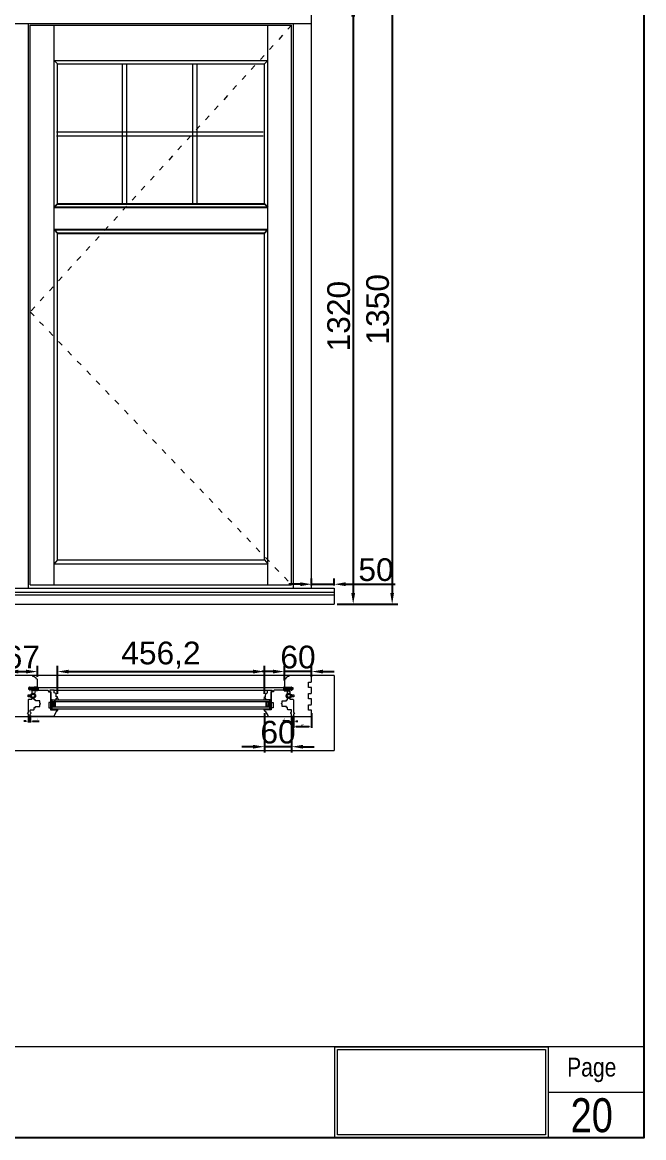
# Model space of a CAD drawing. Header units: millimetres. Extents: x 0 to 182016, y 11 to 3710.
# Drawn here: x 120552 to 121922, y 11 to 2469 of the extents above; entities that cross this region are included whole.
import ezdxf

# ---------------------------------------------------------------- set-up
doc = ezdxf.new("R2010")
doc.units = ezdxf.units.MM
doc.linetypes.add('ACAD_ISO03W100', pattern=[30, 12, -18])
for name, color, linetype, lineweight in [('Matmenys', 10, 'Continuous', 20), ('OTHER', 251, 'Continuous', 13), ('Stakta', 7, 'Continuous', 25), ('Testinės profilio linijos', 7, 'Continuous', 5)]:
    doc.layers.add(name, color=color, linetype=linetype, lineweight=lineweight)
doc.styles.get("Standard").update_dxf_attribs({"font": 'arial.ttf'})
doc.dimstyles.new('2', dxfattribs={"dimscale": 2, "dimtxt": 2.5, "dimasz": 2.5, "dimexe": 1.25, "dimexo": 0.625, "dimtad": 1, "dimtxsty": 'Standard', "dimcen": 2.5, "dimadec": 0, "dimazin": 0, "dimtfac": 1, "dimtmove": 0, "dimatfit": 3, "dimfxl": 1, "dimarcsym": 0})
doc.dimstyles.new('Padidinti matmenys', dxfattribs={"dimscale": 10, "dimtxt": 5, "dimasz": 2.5, "dimexe": 1.25, "dimexo": 0.625, "dimtad": 1, "dimdec": 1, "dimtxsty": 'Standard', "dimcen": 2.5, "dimadec": 0, "dimazin": 0, "dimtfac": 1, "dimtdec": 1, "dimtmove": 0, "dimatfit": 3, "dimfxl": 1, "dimarcsym": 0})
picture_1 = doc.add_image_def('image1.jpeg', size_in_pixel=(1233, 506))

# ---------------------------------------------------------------- blocks, each defined once
blk = doc.blocks.new('*D1598')
at = {"layer": 'Defpoints', "color": 0, "transparency": 16777216}
for p in [(121149.6, 942.2), (121189.6, 947.7), (121149.6, 916.5)]:
    blk.add_point(p, dxfattribs=at)
at = {"layer": 'Matmenys', "color": 0, "lineweight": -2, "transparency": 16777216}
for p, q in [((121149.6, 940.9), (121149.6, 914)), ((121189.6, 946.4), (121189.6, 914)), ((121184.6, 916.5), (121154.6, 916.5))]:
    blk.add_line(p, q, dxfattribs=at)
at = {"layer": 'Matmenys', "color": 0, "transparency": 16777216}
for points in [[(121154.6, 917.3), (121154.6, 915.7), (121149.6, 916.5)], [(121184.6, 917.3), (121184.6, 915.7), (121189.6, 916.5)]]:
    blk.add_solid(points, dxfattribs=at)
at = {"layer": 'Matmenys', "color": 0, "lineweight": 5, "transparency": 16777216, "insert": (121169.6, 920.3), "char_height": 5, "attachment_point": 5}
blk.add_mtext('40', dxfattribs=at)
blk = doc.blocks.new('*D1599')
at = {"color": 0, "lineweight": -2, "transparency": 16777216}
for p, q in [((121104.6, 1038.2), (121079.6, 1038.2)), ((121129.6, 1018.4), (121129.6, 1050.7)), ((121189.6, 1038.2), (121129.6, 1038.2)), ((121189.6, 1026.9), (121189.6, 1050.7)), ((121214.6, 1038.2), (121239.6, 1038.2))]:
    blk.add_line(p, q, dxfattribs=at)
at = {"color": 0, "transparency": 16777216}
for points in [[(121104.6, 1042.3), (121104.6, 1034), (121129.6, 1038.2)], [(121214.6, 1042.3), (121214.6, 1034), (121189.6, 1038.2)]]:
    blk.add_solid(points, dxfattribs=at)
at = {"layer": 'Defpoints', "color": 0, "transparency": 16777216}
for p in [(121129.6, 1038.2), (121129.6, 1012.2), (121189.6, 1020.7)]:
    blk.add_point(p, dxfattribs=at)
at = {"color": 0, "lineweight": 5, "transparency": 16777216, "insert": (121159.6, 1069.9), "char_height": 50, "attachment_point": 5}
blk.add_mtext('60', dxfattribs=at)
blk = doc.blocks.new('*D1600')
at = {"color": 0, "lineweight": -2, "transparency": 16777216}
for p, q in [((121085.6, 946.4), (121085.6, 860.1)), ((121145.6, 936.2), (121145.6, 860.1)), ((121060.6, 872.6), (121035.6, 872.6)), ((121145.6, 872.6), (121085.6, 872.6)), ((121170.6, 872.6), (121195.6, 872.6))]:
    blk.add_line(p, q, dxfattribs=at)
at = {"color": 0, "transparency": 16777216}
for points in [[(121060.6, 876.7), (121060.6, 868.4), (121085.6, 872.6)], [(121170.6, 876.7), (121170.6, 868.4), (121145.6, 872.6)]]:
    blk.add_solid(points, dxfattribs=at)
at = {"layer": 'Defpoints', "color": 0, "transparency": 16777216}
for p in [(121085.6, 952.7), (121145.6, 942.4), (121085.6, 872.6)]:
    blk.add_point(p, dxfattribs=at)
at = {"color": 0, "lineweight": 5, "transparency": 16777216, "insert": (121115.6, 904.3), "char_height": 50, "attachment_point": 5}
blk.add_mtext('60', dxfattribs=at)
blk = doc.blocks.new('*D1601')
at = {"layer": 'Defpoints', "color": 0, "transparency": 16777216}
for p in [(121145.6, 942.2), (121149.6, 942.2), (121145.6, 928.8)]:
    blk.add_point(p, dxfattribs=at)
at = {"layer": 'Matmenys', "color": 0, "lineweight": -2, "transparency": 16777216}
for p, q in [((121145.6, 940.9), (121145.6, 926.3)), ((121149.6, 940.9), (121149.6, 926.3)), ((121140.6, 928.8), (121126.2, 928.8)), ((121149.6, 928.8), (121145.6, 928.8)), ((121154.6, 928.8), (121159.6, 928.8))]:
    blk.add_line(p, q, dxfattribs=at)
at = {"layer": 'Matmenys', "color": 0, "transparency": 16777216}
for points in [[(121140.6, 929.6), (121140.6, 928), (121145.6, 928.8)], [(121154.6, 929.6), (121154.6, 928), (121149.6, 928.8)]]:
    blk.add_solid(points, dxfattribs=at)
at = {"layer": 'Matmenys', "color": 0, "lineweight": 5, "transparency": 16777216, "insert": (121129.2, 932.5), "char_height": 5, "attachment_point": 5}
blk.add_mtext('4', dxfattribs=at)
blk = doc.blocks.new('*D1602')
at = {"color": 0, "lineweight": -2, "transparency": 16777216}
for p, q in [((121195.8, 2506.6), (121293.8, 2506.6)), ((121281.3, 2481.6), (121281.3, 1211.5)), ((121245.8, 1186.5), (121293.8, 1186.5))]:
    blk.add_line(p, q, dxfattribs=at)
at = {"color": 0, "transparency": 16777216}
for points in [[(121277.1, 2481.6), (121285.5, 2481.6), (121281.3, 2506.6)], [(121277.1, 1211.5), (121285.5, 1211.5), (121281.3, 1186.5)]]:
    blk.add_solid(points, dxfattribs=at)
at = {"layer": 'Defpoints', "color": 0, "transparency": 16777216}
for p in [(121189.6, 2506.6), (121239.6, 1186.5), (121281.3, 1186.5)]:
    blk.add_point(p, dxfattribs=at)
at = {"color": 0, "lineweight": 5, "transparency": 16777216, "insert": (121249.5, 1821.5), "char_height": 50, "attachment_point": 5, "rotation": 90}
blk.add_mtext('1320', dxfattribs=at)
blk = doc.blocks.new('*D1603')
at = {"layer": 'Defpoints', "color": 0, "transparency": 16777216}
for p in [(120565.4, 942.2), (120569.4, 942.2), (120565.4, 928.8)]:
    blk.add_point(p, dxfattribs=at)
at = {"layer": 'Matmenys', "color": 0, "lineweight": -2, "transparency": 16777216}
for p, q in [((120565.4, 941), (120565.4, 926.3)), ((120569.4, 941), (120569.4, 926.3)), ((120560.4, 928.8), (120555.4, 928.8)), ((120565.4, 928.8), (120569.4, 928.8)), ((120574.4, 928.8), (120588.8, 928.8))]:
    blk.add_line(p, q, dxfattribs=at)
at = {"layer": 'Matmenys', "color": 0, "transparency": 16777216}
for points in [[(120560.4, 929.7), (120560.4, 928), (120565.4, 928.8)], [(120574.4, 929.7), (120574.4, 928), (120569.4, 928.8)]]:
    blk.add_solid(points, dxfattribs=at)
at = {"layer": 'Matmenys', "color": 0, "transparency": 16777216, "insert": (120585.8, 932.6), "char_height": 5, "attachment_point": 5}
blk.add_mtext('4', dxfattribs=at)
blk = doc.blocks.new('*D1605')
at = {"color": 0, "lineweight": -2, "transparency": 16777216}
for p, q in [((120629.4, 988.9), (120629.4, 1050.7)), ((120654.4, 1038.2), (121060.6, 1038.2)), ((121085.6, 988.9), (121085.6, 1050.7))]:
    blk.add_line(p, q, dxfattribs=at)
at = {"color": 0, "transparency": 16777216}
for points in [[(120654.4, 1042.3), (120654.4, 1034), (120629.4, 1038.2)], [(121060.6, 1042.3), (121060.6, 1034), (121085.6, 1038.2)]]:
    blk.add_solid(points, dxfattribs=at)
at = {"layer": 'Defpoints', "color": 0, "transparency": 16777216}
for p in [(121085.6, 1038.2), (120629.4, 982.7), (121085.6, 982.7)]:
    blk.add_point(p, dxfattribs=at)
at = {"color": 0, "lineweight": 5, "transparency": 16777216, "insert": (120857.5, 1074.5), "char_height": 50, "attachment_point": 5}
blk.add_mtext('456,2', dxfattribs=at)
blk = doc.blocks.new('*D2050')
at = {"color": 0, "lineweight": -2, "transparency": 16777216}
for p, q in [((120518.4, 1026.4), (120518.4, 1050.7)), ((120543.4, 1038.2), (120560.4, 1038.2)), ((120585.4, 1026.4), (120585.4, 1050.7))]:
    blk.add_line(p, q, dxfattribs=at)
at = {"color": 0, "transparency": 16777216}
for points in [[(120543.4, 1042.3), (120543.4, 1034), (120518.4, 1038.2)], [(120560.4, 1042.3), (120560.4, 1034), (120585.4, 1038.2)]]:
    blk.add_solid(points, dxfattribs=at)
at = {"layer": 'Defpoints', "color": 0, "transparency": 16777216}
for p in [(120585.4, 1038.2), (120518.4, 1020.2), (120585.4, 1020.2)]:
    blk.add_point(p, dxfattribs=at)
at = {"color": 0, "lineweight": 5, "transparency": 16777216, "insert": (120551.9, 1069.9), "char_height": 50, "attachment_point": 5}
blk.add_mtext('67', dxfattribs=at)
blk = doc.blocks.new('*D2051')
at = {"color": 0, "lineweight": -2, "ltscale": 0.1, "transparency": 16777216}
for p, q in [((121164.6, 1230.7), (121139.6, 1230.7)), ((121189.6, 1228.1), (121189.6, 1243.2)), ((121189.6, 1230.7), (121239.6, 1230.7)), ((121239.6, 1228.1), (121239.6, 1243.2)), ((121264.6, 1230.7), (121373.5, 1230.7))]:
    blk.add_line(p, q, dxfattribs=at)
at = {"color": 0, "ltscale": 0.1, "transparency": 16777216}
for points in [[(121164.6, 1234.9), (121164.6, 1226.5), (121189.6, 1230.7)], [(121264.6, 1234.9), (121264.6, 1226.5), (121239.6, 1230.7)]]:
    blk.add_solid(points, dxfattribs=at)
at = {"layer": 'Defpoints', "color": 0, "ltscale": 0.1, "transparency": 16777216}
for p in [(121239.6, 1230.7), (121189.6, 1221.9), (121239.6, 1221.9)]:
    blk.add_point(p, dxfattribs=at)
at = {"color": 0, "ltscale": 0.1, "transparency": 16777216, "insert": (121331.6, 1262.5), "char_height": 50, "attachment_point": 5}
blk.add_mtext('50', dxfattribs=at)
blk = doc.blocks.new('*D2052')
at = {"color": 0, "lineweight": -2, "ltscale": 0.1, "transparency": 16777216}
for p, q in [((121195.8, 2536.6), (121379.7, 2536.6)), ((121367.2, 2511.6), (121367.2, 1211.5)), ((121245.8, 1186.5), (121379.7, 1186.5))]:
    blk.add_line(p, q, dxfattribs=at)
at = {"color": 0, "ltscale": 0.1, "transparency": 16777216}
for points in [[(121363, 2511.6), (121371.3, 2511.6), (121367.2, 2536.6)], [(121363, 1211.5), (121371.3, 1211.5), (121367.2, 1186.5)]]:
    blk.add_solid(points, dxfattribs=at)
at = {"layer": 'Defpoints', "color": 0, "ltscale": 0.1, "transparency": 16777216}
for p in [(121189.6, 2536.6), (121239.6, 1186.5), (121367.2, 1186.5)]:
    blk.add_point(p, dxfattribs=at)
at = {"color": 0, "ltscale": 0.1, "transparency": 16777216, "insert": (121335.4, 1836.5), "char_height": 50, "attachment_point": 5, "rotation": 90}
blk.add_mtext('1350', dxfattribs=at)

msp = doc.modelspace()

# ---------------------------------------------------------------- hatches: boundary and pattern name
at = {"lineweight": 0}
h = msp.add_hatch(dxfattribs=at)
h.set_pattern_fill('HEX', color=256, scale=0.25, angle=90, style=0)
h.set_pattern_definition([(90, (102270.1405, -11947.2305), (1.374815, -4e-16), [0.79375, -1.5875]), (330, (102270.1405, -11947.2305), (-0.6874075, -1.190624716), [0.79375, -1.5875]), (30, (102270.1405, -11946.4367), (0.6874075, -1.190624716), [0.79375, -1.5875])])
h.paths.add_polyline_path([(120617.4115439, 960.1778188), (120622.4115439, 960.1778188), (120620.4115439, 962.1778188), (120620.4115439, 970.1778188), (120622.4115439, 972.1778188), (120617.4115439, 972.1785279)])
h = msp.add_hatch(dxfattribs=at)
h.set_pattern_fill('JIS_WOOD', color=256, angle=90, style=0)
h.set_pattern_definition([(45, (102270.1405, -11947.2305), (0.5, -0.5), [])])
h.paths.add_polyline_path([(120620.4115439, 970.1778188), (120620.4115439, 962.1778188), (120622.4115439, 960.1778188), (120625.4115439, 960.1778188), (120625.4292773, 972.2144014), (120622.4115439, 972.1778188)])
h.paths.add_polyline_path([(120621.4115439, 962.5920324), (120621.4115439, 969.7636052), (120622.8257575, 971.1778188), (120624.4115439, 971.1778188), (120624.4115439, 961.1778188), (120622.8257575, 961.1778188)], flags=16)
h = msp.add_hatch(dxfattribs=at)
h.set_pattern_fill('JIS_WOOD', color=256, angle=90, style=0)
h.set_pattern_definition([(45, (102346.8127, -11947.2305), (0.5, -0.5), [])])
h.paths.add_polyline_path([(121094.583774, 970.1778188), (121094.583774, 962.1778188), (121092.583774, 960.1778188), (121089.583774, 960.1778188), (121089.5660406, 972.2144014), (121092.583774, 972.1778188)])
h.paths.add_polyline_path([(121093.583774, 962.5920324), (121093.583774, 969.7636052), (121092.1695604, 971.1778188), (121090.583774, 971.1778188), (121090.583774, 961.1778188), (121092.1695604, 961.1778188)], flags=16)
h = msp.add_hatch(dxfattribs=at)
h.set_pattern_fill('HEX', color=256, scale=0.25, angle=90, style=0)
h.set_pattern_definition([(90, (102346.8127, -11947.2305), (1.374815, -4e-16), [0.79375, -1.5875]), (330, (102346.8127, -11947.2305), (-0.6874075, -1.190624716), [0.79375, -1.5875]), (30, (102346.8127, -11946.4367), (0.6874075, -1.190624716), [0.79375, -1.5875])])
h.paths.add_polyline_path([(121097.583774, 960.1778188), (121092.583774, 960.1778188), (121094.583774, 962.1778188), (121094.583774, 970.1778188), (121092.583774, 972.1778188), (121097.583774, 972.1785279)])
at = {"lineweight": 0, "ltscale": 0.5}
h = msp.add_hatch(dxfattribs=at)
h.set_pattern_fill('ANSI37', color=256, scale=0.5, angle=90, style=0)
h.set_pattern_definition([(135, (120613.9115, 954.1785), (-1.12253, -1.12253), []), (225, (120613.9115, 954.1785), (1.12253, -1.12253), [])])
h.paths.add_polyline_path([(120626.4115439, 956.1785279), (120617.4115439, 956.1785279), (120617.4115439, 954.1785279), (120626.4115439, 954.1785279)])
h = msp.add_hatch(dxfattribs=at)
h.set_pattern_fill('ANSI37', color=256, scale=0.5, angle=90, style=0)
h.set_pattern_definition([(135, (120690.5837, 954.1785), (-1.122532, -1.122532), []), (225, (120690.5837, 954.1785), (1.122532, -1.122532), [])])
h.paths.add_polyline_path([(121088.583774, 956.1785279), (121097.583774, 956.1785279), (121097.583774, 954.1785279), (121088.583774, 954.1785279)])
at = {"layer": 'Matmenys'}
h = msp.add_hatch(dxfattribs=at)
h.set_pattern_fill('ANSI37', color=252, scale=0.5, angle=-180, style=0)
h.set_pattern_definition([(225, (-39061.4735, -1098479.5134), (1.1225320151, -1.1225320151), []), (315, (-39061.4735, -1098479.5134), (1.1225320151, 1.1225320151), [])])
edge = h.paths.add_edge_path()
edge.add_arc((120582.8230969, 1002.4841042), 0.1, 363.5893456117, 453.5893456117, ccw=False)
edge.add_line((120582.9229007, 1002.4903646), (120583.0199839, 1000.9426789))
edge.add_arc((120583.2694935, 1000.9583301), 0.25, 183.5893456117, 363.5893456117)
edge.add_line((120583.5190031, 1000.9739814), (120583.3906174, 1003.0206863))
edge.add_arc((120583.2908136, 1003.0144258), 0.1, 363.5893456117, 453.589345619)
edge.add_line((120583.2845531, 1003.1142296), (120583.2798082, 1003.1898727))
edge.add_line((120583.2798082, 1003.1898727), (120585.261609, 1003.314187))
edge.add_spline(control_points=[(120585.261609, 1003.314187), (120585.3407675, 1003.3023847), (120585.4107592, 1003.2912091), (120585.49451, 1003.2694152), (120585.5180743, 1003.2600294), (120585.5419573, 1003.2473345), (120585.550017, 1003.2410853), (120585.5745048, 1003.2154965), (120585.5933977, 1003.1862594), (120585.627101, 1003.0819397), (120585.6402229, 1003.0090074), (120585.6599251, 1002.7560244), (120585.6494268, 1002.5421903), (120585.6300986, 1002.0997118), (120585.6256233, 1001.880383), (120585.6245471, 1001.4604921), (120585.6275791, 1001.2574059), (120585.6402895, 1000.6671986), (120585.6534659, 1000.2991485), (120585.6532042, 999.5459671), (120585.6347079, 999.1692172), (120585.5315215, 998.5761128), (120585.4716275, 998.3485418), (120585.3185919, 997.9514406), (120585.2358425, 997.7796529), (120585.0318423, 997.4384852), (120584.9117275, 997.2722825), (120584.6442824, 996.9811228), (120584.4966087, 996.8575428), (120584.2154242, 996.6978241), (120584.080128, 996.6502701), (120583.7788291, 996.5906651), (120583.6152291, 996.5799618), (120583.0306323, 996.5937057), (120582.5667167, 996.6884599), (120581.6742206, 996.8602022), (120581.2471404, 996.9438968), (120580.1687918, 997.1550831), (120579.5107412, 997.2888172), (120578.5176393, 997.4137432), (120578.2140381, 997.4442371), (120577.5919945, 997.4685725), (120577.2760905, 997.4610317), (120576.7268822, 997.3761474), (120576.4907988, 997.3148087), (120576.0901474, 997.1423484), (120575.9315149, 997.0474999), (120575.6328561, 996.8632316), (120575.4913989, 996.7733741), (120575.189616, 996.617291), (120575.0245632, 996.5473208), (120574.6594415, 996.4275896), (120574.4584914, 996.3845871), (120574.1190748, 996.3606884), (120573.9770893, 996.3738942), (120573.7818687, 996.4339335), (120573.7165408, 996.4706736), (120573.5898175, 996.5792227), (120573.5306397, 996.6512889), (120573.3735621, 996.9153765), (120573.2920624, 997.1564848), (120573.1754451, 997.7068958), (120573.1389136, 998.0150909), (120573.0856421, 998.6113087), (120573.0664197, 998.8988596), (120573.0230602, 999.4293495), (120573.000924, 999.677608), (120572.9647097, 1000.0824103), (120572.9506233, 1000.2398136), (120572.9225012, 1000.563746), (120572.9074651, 1000.7420632), (120572.8391801, 1001.0449303), (120572.8035451, 1001.1627523), (120572.7079483, 1001.3752311), (120572.6548014, 1001.4691459), (120572.5361607, 1001.6143396), (120572.4805385, 1001.6693577), (120572.3567712, 1001.7584497), (120572.2931442, 1001.7913291), (120572.1742801, 1001.8394973), (120572.1172031, 1001.8563785), (120572.0166227, 1001.8823224), (120571.9722271, 1001.89204), (120571.9312308, 1001.901076)], knot_values=[0, 0, 0, 0, 0.2245066002, 0.2245066002, 0.377043448, 0.377043448, 0.5295802957, 0.5295802957, 0.8082977366, 0.8082977366, 1.0870151774, 1.0870151774, 1.6244414062, 1.6244414062, 2.161867635, 2.161867635, 2.6992938638, 2.6992938638, 3.7741463214, 3.7741463214, 5.0334406395, 5.0334406395, 5.8656302806, 5.8656302806, 6.5060139406, 6.5060139406, 7.1463976006, 7.1463976006, 7.7996240151, 7.7996240151, 8.3563201169, 8.3563201169, 8.9130162187, 8.9130162187, 10.239934143, 10.239934143, 11.5668520673, 11.5668520673, 13.5970761059, 13.5970761059, 14.4582175179, 14.4582175179, 15.3193589298, 15.3193589298, 15.9856015553, 15.9856015553, 16.5061017172, 16.5061017172, 17.0266018791, 17.0266018791, 17.547102041, 17.547102041, 18.1672448488, 18.1672448488, 18.7176261004, 18.7176261004, 19.1465766047, 19.1465766047, 19.5755271091, 19.5755271091, 20.3898249977, 20.3898249977, 21.2041228863, 21.2041228863, 21.9655448497, 21.9655448497, 22.7269668131, 22.7269668131, 23.2229068178, 23.2229068178, 23.7188468224, 23.7188468224, 24.0184411081, 24.0184411081, 24.2549295987, 24.2549295987, 24.4119994701, 24.4119994701, 24.5501072405, 24.5501072405, 24.6882150108, 24.6882150108, 24.8099116426, 24.8099116426, 24.8099116426, 24.8099116426], degree=3, periodic=0)
edge.add_line((120571.9312308, 1001.901076), (120582.8168364, 1002.583908))
h = msp.add_hatch(dxfattribs=at)
h.set_pattern_fill('ANSI37', color=252, scale=0.5, angle=-93.5893456117, style=0)
h.set_pattern_definition([(311.4106544, (117564.5466, -271191.008), (1.190606082, 1.0500540025), []), (41.4106544, (117564.5466, -271191.008), (-1.0500540025, 1.190606082), [])])
edge = h.paths.add_edge_path()
edge.add_arc((121131.4979258, 1002.2982577), 0.1, 86.4106543883, 176.4106543883)
edge.add_line((121131.398122, 1002.3045182), (121131.3010388, 1000.7568324))
edge.add_arc((121131.0515292, 1000.7724837), 0.25, 176.4106543883, 356.4106543883, ccw=False)
edge.add_line((121130.8020196, 1000.7881349), (121130.9304053, 1002.8348398))
edge.add_arc((121131.0302091, 1002.8285793), 0.1, 86.410654381, 176.4106543883, ccw=False)
edge.add_line((121131.0364696, 1002.9283832), (121131.0412145, 1003.0040262))
edge.add_line((121131.0412145, 1003.0040262), (121129.0594136, 1003.1283406))
edge.add_spline(control_points=[(121129.0594136, 1003.1283406), (121128.9802551, 1003.1165382), (121128.9102635, 1003.1053627), (121128.8265127, 1003.0835688), (121128.8029484, 1003.0741829), (121128.7790653, 1003.0614881), (121128.7710057, 1003.0552388), (121128.7465179, 1003.02965), (121128.727625, 1003.000413), (121128.6939217, 1002.8960932), (121128.6807998, 1002.823161), (121128.6610976, 1002.570178), (121128.6715959, 1002.3563438), (121128.6909241, 1001.9138654), (121128.6953994, 1001.6945365), (121128.6964756, 1001.2746456), (121128.6934436, 1001.0715595), (121128.6807332, 1000.4813521), (121128.6675568, 1000.113302), (121128.6678185, 999.3601206), (121128.6863148, 998.9833707), (121128.7895011, 998.3902663), (121128.8493952, 998.1626953), (121129.0024308, 997.7655941), (121129.0851802, 997.5938065), (121129.2891804, 997.2526387), (121129.4092952, 997.0864361), (121129.6767403, 996.7952763), (121129.8244139, 996.6716963), (121130.1055985, 996.5119776), (121130.2408947, 996.4644236), (121130.5421936, 996.4048187), (121130.7057936, 996.3941154), (121131.2903904, 996.4078592), (121131.7543059, 996.5026135), (121132.6468021, 996.6743557), (121133.0738823, 996.7580503), (121134.1522309, 996.9692366), (121134.8102815, 997.1029707), (121135.8033834, 997.2278967), (121136.1069846, 997.2583906), (121136.7290282, 997.282726), (121137.0449322, 997.2751853), (121137.5941405, 997.1903009), (121137.8302239, 997.1289623), (121138.2308753, 996.956502), (121138.3895078, 996.8616535), (121138.6881666, 996.6773851), (121138.8296238, 996.5875276), (121139.1314067, 996.4314445), (121139.2964594, 996.3614744), (121139.6615812, 996.2417432), (121139.8625313, 996.1987406), (121140.2019479, 996.1748419), (121140.3439334, 996.1880477), (121140.539154, 996.248087), (121140.6044818, 996.2848272), (121140.7312052, 996.3933763), (121140.790383, 996.4654424), (121140.9474606, 996.72953), (121141.0289603, 996.9706383), (121141.1455776, 997.5210493), (121141.1821091, 997.8292444), (121141.2353806, 998.4254622), (121141.254603, 998.7130132), (121141.2979625, 999.243503), (121141.3200987, 999.4917615), (121141.356313, 999.8965638), (121141.3703994, 1000.0539671), (121141.3985215, 1000.3778995), (121141.4135576, 1000.5562167), (121141.4818426, 1000.8590838), (121141.5174776, 1000.9769058), (121141.6130743, 1001.1893846), (121141.6662213, 1001.2832994), (121141.784862, 1001.4284931), (121141.8404842, 1001.4835113), (121141.9642515, 1001.5726032), (121142.0278785, 1001.6054826), (121142.1467426, 1001.6536508), (121142.2038196, 1001.670532), (121142.3044, 1001.696476), (121142.3487956, 1001.7061935), (121142.3897919, 1001.7152295)], knot_values=[0, 0, 0, 0, 0.2245066002, 0.2245066002, 0.377043448, 0.377043448, 0.5295802957, 0.5295802957, 0.8082977366, 0.8082977366, 1.0870151774, 1.0870151774, 1.6244414062, 1.6244414062, 2.161867635, 2.161867635, 2.6992938638, 2.6992938638, 3.7741463214, 3.7741463214, 5.0334406395, 5.0334406395, 5.8656302806, 5.8656302806, 6.5060139406, 6.5060139406, 7.1463976006, 7.1463976006, 7.7996240151, 7.7996240151, 8.3563201169, 8.3563201169, 8.9130162187, 8.9130162187, 10.239934143, 10.239934143, 11.5668520673, 11.5668520673, 13.5970761059, 13.5970761059, 14.4582175179, 14.4582175179, 15.3193589298, 15.3193589298, 15.9856015553, 15.9856015553, 16.5061017172, 16.5061017172, 17.0266018791, 17.0266018791, 17.547102041, 17.547102041, 18.1672448488, 18.1672448488, 18.7176261004, 18.7176261004, 19.1465766047, 19.1465766047, 19.5755271091, 19.5755271091, 20.3898249977, 20.3898249977, 21.2041228863, 21.2041228863, 21.9655448497, 21.9655448497, 22.7269668131, 22.7269668131, 23.2229068178, 23.2229068178, 23.7188468224, 23.7188468224, 24.0184411081, 24.0184411081, 24.2549295987, 24.2549295987, 24.4119994701, 24.4119994701, 24.5501072405, 24.5501072405, 24.6882150108, 24.6882150108, 24.8099116426, 24.8099116426, 24.8099116426, 24.8099116426], degree=3, periodic=0)
edge.add_line((121142.3897919, 1001.7152295), (121131.5041863, 1002.3980615))

# ---------------------------------------------------------------- linework, layer by layer
at = {"lineweight": 5}
for p, q in [((121189.583774, 1221.8784823), (121189.583774, 2506.559103)), ((117469.5503929, 2466.5591026), (121189.583774, 2466.5591026)), ((120565.4115439, 1221.8784823), (120565.4115439, 2466.5591026)), ((120569.4115439, 2462.5591026), (121145.5837737, 2462.5591026)), ((120569.4115439, 1229.3286539), (120569.4115439, 2462.5591026)), ((120622.0944496, 1229.3286539), (120622.0944496, 2462.5591026)), ((121092.9008683, 1229.3286539), (121092.9008683, 2462.5591026)), ((121145.5837737, 1229.3286539), (121145.5837737, 2462.5591026)), ((121149.5837737, 1221.8784823), (121149.5837737, 2466.5591026)), ((120622.0944496, 2384.876197), (121092.9008683, 2384.876197)), ((120629.4115439, 2377.5591026), (120622.0944496, 2384.876197)), ((121085.583774, 2377.5591026), (121092.9008683, 2384.876197)), ((120629.4115439, 2377.5591026), (121085.583774, 2377.5591026)), ((120629.4115439, 2069.0358829), (120629.4115439, 2377.5591026)), ((120773.0346801, 2069.0358829), (120773.0346801, 2377.5591026)), ((120782.0346801, 2069.0358829), (120782.0346801, 2377.5591026)), ((120928.1013468, 2069.0358829), (120928.1013468, 2377.5591026)), ((120937.1013468, 2069.0358829), (120937.1013468, 2377.5591026)), ((121085.583774, 2069.0358829), (121085.583774, 2377.5591026)), ((120626.9680134, 2227.7974928), (121083.1402435, 2227.7974928)), ((120626.9680134, 2218.7974928), (121083.1402435, 2218.7974928)), ((120629.4115439, 1284.3286539), (120629.4115439, 2004.0358829)), ((121085.583774, 1284.3286539), (121085.583774, 2004.0358829)), ((120629.4115439, 1284.3286539), (120622.0944496, 1275.3472801)), ((120629.4115439, 1284.3286539), (121085.583774, 1284.3286539)), ((121085.583774, 1284.3286539), (121092.9008683, 1275.3472801)), ((120622.0944496, 1275.3472801), (121092.9008683, 1275.3472801)), ((120569.4115439, 1229.3286539), (121145.5837737, 1229.3286539)), ((117419.5503929, 1221.8784823), (121239.583774, 1221.8784823)), ((117419.5503929, 1213.1009241), (121239.583774, 1213.1009241)), ((117419.5503929, 1207.1456471), (121239.583774, 1207.1456471)), ((121239.583774, 1221.8784823), (121239.583774, 1186.5286538)), ((117419.5503929, 1186.5286538), (121239.583774, 1186.5286538)), ((121239.5837744, 1029.1785279), (121186.5837744, 1029.1785279)), ((121239.5837744, 1029.1785279), (121239.5837744, 864.1785279)), ((117419.5503929, 864.1785279), (121239.5837744, 864.1785279))]:
    msp.add_line(p, q, dxfattribs=at)
at = {"linetype": 'ACAD_ISO03W100', "lineweight": 5}
for p, q in [((121145.583774, 2462.5591026), (120569.4115436, 1830.9438786)), ((120569.4115436, 1830.9438786), (121145.583774, 1229.3286539))]:
    msp.add_line(p, q, dxfattribs=at)
at = {"ltscale": 0.1}
for p, q in [((120629.4115439, 2069.0358829), (121085.583774, 2069.0358829)), ((120622.0944496, 2061.7187886), (121092.9008683, 2061.7187886)), ((120622.0944496, 2012.1343091), (121092.9008683, 2012.1343091)), ((120629.4115439, 2004.0358829), (121085.583774, 2004.0358829))]:
    msp.add_line(p, q, dxfattribs=at)
for p, q in [((120568.3293617, 1003.1779542), (120567.2990205, 1002.1114895)), ((120567.2990205, 1002.1114895), (120567.3303229, 1001.6124703)), ((120567.3303229, 1001.6124703), (120567.4776088, 1001.6217092)), ((120567.4776088, 1001.6217092), (120568.4610553, 997.2746188)), ((120567.9830713, 1001.6534159), (120582.8168364, 1002.583908)), ((120567.9830713, 1001.6534159), (120568.2202661, 1000.6049527)), ((120569.0770024, 1003.2248522), (120568.0262892, 1002.1571096)), ((120568.0262892, 1002.1571096), (120583.2845531, 1003.1142296)), ((120568.2202661, 1000.6049527), (120568.7079421, 1000.7152801)), ((120568.3293617, 1003.1779542), (120569.0770024, 1003.2248522)), ((120568.4610553, 997.2746188), (120569.4364073, 997.4952736)), ((120568.7079421, 1000.7152801), (120569.4364073, 997.4952736)), ((120582.9229007, 1002.4903646), (120583.0199839, 1000.9426789)), ((120583.2845531, 1003.1142296), (120583.2798082, 1003.1898727)), ((120583.3906174, 1003.0206863), (120583.5190031, 1000.9739814)), ((121130.9304053, 1002.8348398), (121130.8020196, 1000.7881349)), ((121131.0364696, 1002.9283832), (121131.0412145, 1003.0040262)), ((121146.2947335, 1001.9712631), (121131.0364696, 1002.9283832)), ((121131.398122, 1002.3045182), (121131.3010388, 1000.7568324)), ((121146.3379514, 1001.4675694), (121131.5041863, 1002.3980615)), ((121145.6130806, 1000.5294337), (121144.8846154, 997.3094271)), ((121145.8599673, 997.0887723), (121144.8846154, 997.3094271)), ((121145.9916609, 1002.9921077), (121145.2440203, 1003.0390057)), ((121145.2440203, 1003.0390057), (121146.2947335, 1001.9712631)), ((121146.1007566, 1000.4191062), (121145.6130806, 1000.5294337)), ((121146.8434138, 1001.4358628), (121145.8599673, 997.0887723)), ((121145.9916609, 1002.9921077), (121147.0220022, 1001.925643)), ((121146.3379514, 1001.4675694), (121146.1007566, 1000.4191062)), ((121146.9906998, 1001.4266238), (121146.8434138, 1001.4358628)), ((121147.0220022, 1001.925643), (121146.9906998, 1001.4266238))]:
    msp.add_line(p, q)
at = {"color": 1}
for p, q in [((120585.3058493, 1003.6109071), (120569.9810339, 1002.6496124)), ((120585.261609, 1003.314187), (120570.0266643, 1002.3585297)), ((120571.866658, 1001.6081078), (120570.1062067, 1001.4976782)), ((121129.0151734, 1003.4250606), (121144.3399888, 1002.4637659)), ((121129.0594136, 1003.1283406), (121144.2943584, 1002.1726833)), ((121142.4543647, 1001.4222613), (121144.214816, 1001.3118318))]:
    msp.add_line(p, q, dxfattribs=at)
at = {"lineweight": 9}
for p, q in [((120622.4115439, 997.1785279), (121092.583774, 997.1785279)), ((120617.411629, 976.1785279), (121097.5836889, 976.1785279)), ((120617.411629, 972.1785279), (121097.5836889, 972.1785279)), ((120617.411629, 960.1785279), (121097.5836889, 960.1785279)), ((120617.411629, 956.1785279), (121097.5836889, 956.1785279))]:
    msp.add_line(p, q, dxfattribs=at)
at = {"lineweight": 0}
for p, q in [((120617.4115439, 976.1778188), (120614.4115439, 955.1778188)), ((120614.4115439, 976.1778188), (120617.4115439, 955.1778188)), ((120629.4115439, 980.1785279), (120631.698209, 976.1785279)), ((121085.583774, 980.1785279), (121083.2971089, 976.1785279)), ((121097.583774, 976.1778188), (121100.583774, 955.1778188)), ((121100.583774, 976.1778188), (121097.583774, 955.1778188)), ((120626.4115439, 954.1785279), (120626.4115439, 956.1785279)), ((120629.4115439, 953.1785279), (120631.698209, 956.1785279)), ((121085.583774, 953.1785279), (121083.2971089, 956.1785279)), ((121088.583774, 954.1785279), (121088.583774, 956.1785279)), ((121097.583774, 954.1785279), (121097.583774, 957.1785279)), ((121921.6498575, 210.9357406), (118221.1895731, 210.9357406)), ((121711.3088771, 110.9233004), (121921.6498575, 110.9233004))]:
    msp.add_line(p, q, dxfattribs=at)
msp.add_lwpolyline([(121921.6498575, 3710.4502728), (121921.6498575, 10.9108603), (116422.3345146, 10.9108603), (116422.3345146, 3710.4502728)], close=True)
at = {"ltscale": 0.1}
for points in [[(120629.4115439, 2069.0358829), (120622.0944496, 2061.7187886)], [(121085.583774, 2069.0358829), (121092.9008683, 2061.7187886)], [(120622.0944496, 2012.1343091), (120629.4115439, 2004.0358829)], [(121085.583774, 2004.0358829), (121092.9008683, 2012.1343091)]]:
    msp.add_lwpolyline(points, dxfattribs=at)
at = {"lineweight": 0}
for points in [[(120622.4115439, 991.1785279), (120622.4115439, 997.1785279), (120613.4115439, 997.1785279, 0.4142135624), (120612.4115439, 996.1785279), (120612.4115439, 993.1785279), (120614.9115439, 993.1785279), (120614.9115439, 976.1785279), (120626.4115439, 976.1785279), (120626.4115439, 979.1785279), (120629.4115439, 980.1785279), (120629.4115439, 982.6785279), (120626.9115439, 982.6785279), (120626.9115439, 986.2035907, 0.3851703882), (120622.4115439, 991.1785279)], [(121092.583774, 991.1785279), (121092.583774, 997.1785279), (121101.583774, 997.1785279, -0.4142135624), (121102.583774, 996.1785279), (121102.583774, 993.1785279), (121100.083774, 993.1785279), (121100.083774, 976.1785279), (121088.583774, 976.1785279), (121088.583774, 979.1785279), (121085.583774, 980.1785279), (121085.583774, 982.6785279), (121088.083774, 982.6785279), (121088.083774, 986.2035907, -0.3851703882), (121092.583774, 991.1785279)]]:
    msp.add_lwpolyline(points, format="xyb", dxfattribs=at)
for points in [[(120614.4115439, 976.1778188), (120614.4115439, 955.1778188), (120617.4115439, 955.1778188), (120617.4115439, 976.1778188)], [(120620.4115439, 970.1778188), (120620.4115439, 962.1778188), (120622.4115439, 960.1778188), (120625.4115439, 960.1778188), (120625.4115439, 972.1778188), (120622.4115439, 972.1778188)], [(120621.4115439, 969.7636052), (120621.4115439, 962.5920324), (120622.8257575, 961.1778188), (120624.4115439, 961.1778188), (120624.4115439, 971.1778188), (120622.8257575, 971.1778188)], [(121094.583774, 970.1778188), (121094.583774, 962.1778188), (121092.583774, 960.1778188), (121089.583774, 960.1778188), (121089.583774, 972.1778188), (121092.583774, 972.1778188)], [(121093.583774, 969.7636052), (121093.583774, 962.5920324), (121092.1695604, 961.1778188), (121090.583774, 961.1778188), (121090.583774, 971.1778188), (121092.1695604, 971.1778188)], [(121100.583774, 976.1778188), (121100.583774, 955.1778188), (121097.583774, 955.1778188), (121097.583774, 976.1778188)]]:
    msp.add_lwpolyline(points, close=True, dxfattribs=at)
at = {"lineweight": 5}
msp.add_lwpolyline([(121240.9975094, 10.9108603), (121240.9975094, 210.9357406), (121711.3088771, 210.9357406), (121711.3088771, 10.9108603), (121226.7705954, 10.9108603)], dxfattribs=at)
at = {"color": 18, "linetype": 'ByBlock', "true_color": 0x000000}
for centre, radius in [((120575.6611593, 984.6686974), 4.85), ((120575.6611593, 984.6686974), 4.25), ((121139.2567635, 984.6774623), 4.85), ((121139.2567635, 984.6774623), 4.25)]:
    msp.add_circle(centre, radius, dxfattribs=at)
for centre, radius, start, end in [((120582.8230969, 1002.4841042), 0.1, 3.5893456092, 93.5893456125), ((120583.2694935, 1000.9583301), 0.25, 183.5893456092, 3.5893456092), ((120583.2908136, 1003.0144258), 0.1, 3.5893456092, 93.5893456125), ((121131.0515292, 1000.7724837), 0.25, 176.4106543908, 356.4106543908), ((121131.0302091, 1002.8285793), 0.1, 86.4106543879, 176.4106543908), ((121131.4979258, 1002.2982577), 0.1, 86.4106543879, 176.4106543908)]:
    msp.add_arc(centre, radius, start, end)
at = {"color": 1}
for points in [[(120585.3058493, 1003.6109071), (120585.6673496, 1003.5204103), (120585.9368905, 1002.2465518), (120585.4485012, 997.5541789), (120584.4053034, 996.4641726), (120582.2418315, 996.4455562), (120580.5437917, 996.7759301), (120578.3783509, 997.1228464), (120576.3416292, 996.9234177), (120575.5133844, 996.4472487), (120573.6588443, 996.1669853), (120572.7663984, 998.8791639), (120572.6392308, 1000.3580395), (120572.5212595, 1001.0453074), (120572.2190538, 1001.4871927), (120571.866658, 1001.6081078)], [(121129.0151734, 1003.4250606), (121128.653673, 1003.3345639), (121128.3841322, 1002.0607054), (121128.8725215, 997.3683324), (121129.9157193, 996.2783262), (121132.0791911, 996.2597097), (121133.7772309, 996.5900837), (121135.9426718, 996.937), (121137.9793935, 996.7375712), (121138.8076382, 996.2614022), (121140.6621784, 995.9811389), (121141.5546243, 998.6933174), (121141.6817918, 1000.172193), (121141.7997632, 1000.8594609), (121142.1019689, 1001.3013463), (121142.4543647, 1001.4222613)]]:
    msp.add_spline(points, degree=3, dxfattribs=at)
for points in [[(120585.261609, 1003.314187), (120585.3407675, 1003.3023847), (120585.4107592, 1003.2912091), (120585.49451, 1003.2694152), (120585.5180743, 1003.2600294), (120585.5419573, 1003.2473345), (120585.550017, 1003.2410853), (120585.5745048, 1003.2154965), (120585.5933977, 1003.1862594), (120585.627101, 1003.0819397), (120585.6402229, 1003.0090074), (120585.6599251, 1002.7560244), (120585.6494268, 1002.5421903), (120585.6300986, 1002.0997118), (120585.6256233, 1001.880383), (120585.6245471, 1001.4604921), (120585.6275791, 1001.2574059), (120585.6402895, 1000.6671986), (120585.6534659, 1000.2991485), (120585.6532042, 999.5459671), (120585.6347079, 999.1692172), (120585.5315215, 998.5761128), (120585.4716275, 998.3485418), (120585.3185919, 997.9514406), (120585.2358425, 997.7796529), (120585.0318423, 997.4384852), (120584.9117275, 997.2722825), (120584.6442824, 996.9811228), (120584.4966087, 996.8575428), (120584.2154242, 996.6978241), (120584.080128, 996.6502701), (120583.7788291, 996.5906651), (120583.6152291, 996.5799618), (120583.0306323, 996.5937057), (120582.5667167, 996.6884599), (120581.6742206, 996.8602022), (120581.2471404, 996.9438968), (120580.1687918, 997.1550831), (120579.5107412, 997.2888172), (120578.5176393, 997.4137432), (120578.2140381, 997.4442371), (120577.5919945, 997.4685725), (120577.2760905, 997.4610317), (120576.7268822, 997.3761474), (120576.4907988, 997.3148087), (120576.0901474, 997.1423484), (120575.9315149, 997.0474999), (120575.6328561, 996.8632316), (120575.4913989, 996.7733741), (120575.189616, 996.617291), (120575.0245632, 996.5473208), (120574.6594415, 996.4275896), (120574.4584914, 996.3845871), (120574.1190748, 996.3606884), (120573.9770893, 996.3738942), (120573.7818687, 996.4339335), (120573.7165408, 996.4706736), (120573.5898175, 996.5792227), (120573.5306397, 996.6512889), (120573.3735621, 996.9153765), (120573.2920624, 997.1564848), (120573.1754451, 997.7068958), (120573.1389136, 998.0150909), (120573.0856421, 998.6113087), (120573.0664197, 998.8988596), (120573.0230602, 999.4293495), (120573.000924, 999.677608), (120572.9647097, 1000.0824103), (120572.9506233, 1000.2398136), (120572.9225012, 1000.563746), (120572.9074651, 1000.7420632), (120572.8391801, 1001.0449303), (120572.8035451, 1001.1627523), (120572.7079483, 1001.3752311), (120572.6548014, 1001.4691459), (120572.5361607, 1001.6143396), (120572.4805385, 1001.6693577), (120572.3567712, 1001.7584497), (120572.2931442, 1001.7913291), (120572.1742801, 1001.8394973), (120572.1172031, 1001.8563785), (120572.0166227, 1001.8823224), (120571.9722271, 1001.89204), (120571.9312308, 1001.901076)], [(121129.0594136, 1003.1283406), (121128.9802551, 1003.1165382), (121128.9102635, 1003.1053627), (121128.8265127, 1003.0835688), (121128.8029484, 1003.0741829), (121128.7790653, 1003.0614881), (121128.7710057, 1003.0552388), (121128.7465179, 1003.02965), (121128.727625, 1003.000413), (121128.6939217, 1002.8960932), (121128.6807998, 1002.823161), (121128.6610976, 1002.570178), (121128.6715959, 1002.3563438), (121128.6909241, 1001.9138654), (121128.6953994, 1001.6945365), (121128.6964756, 1001.2746456), (121128.6934436, 1001.0715595), (121128.6807332, 1000.4813521), (121128.6675568, 1000.113302), (121128.6678185, 999.3601206), (121128.6863148, 998.9833707), (121128.7895011, 998.3902663), (121128.8493952, 998.1626953), (121129.0024308, 997.7655941), (121129.0851802, 997.5938065), (121129.2891804, 997.2526387), (121129.4092952, 997.0864361), (121129.6767403, 996.7952763), (121129.8244139, 996.6716963), (121130.1055985, 996.5119776), (121130.2408947, 996.4644236), (121130.5421936, 996.4048187), (121130.7057936, 996.3941154), (121131.2903904, 996.4078592), (121131.7543059, 996.5026135), (121132.6468021, 996.6743557), (121133.0738823, 996.7580503), (121134.1522309, 996.9692366), (121134.8102815, 997.1029707), (121135.8033834, 997.2278967), (121136.1069846, 997.2583906), (121136.7290282, 997.282726), (121137.0449322, 997.2751853), (121137.5941405, 997.1903009), (121137.8302239, 997.1289623), (121138.2308753, 996.956502), (121138.3895078, 996.8616535), (121138.6881666, 996.6773851), (121138.8296238, 996.5875276), (121139.1314067, 996.4314445), (121139.2964594, 996.3614744), (121139.6615812, 996.2417432), (121139.8625313, 996.1987406), (121140.2019479, 996.1748419), (121140.3439334, 996.1880477), (121140.539154, 996.248087), (121140.6044818, 996.2848272), (121140.7312052, 996.3933763), (121140.790383, 996.4654424), (121140.9474606, 996.72953), (121141.0289603, 996.9706383), (121141.1455776, 997.5210493), (121141.1821091, 997.8292444), (121141.2353806, 998.4254622), (121141.254603, 998.7130132), (121141.2979625, 999.243503), (121141.3200987, 999.4917615), (121141.356313, 999.8965638), (121141.3703994, 1000.0539671), (121141.3985215, 1000.3778995), (121141.4135576, 1000.5562167), (121141.4818426, 1000.8590838), (121141.5174776, 1000.9769058), (121141.6130743, 1001.1893846), (121141.6662213, 1001.2832994), (121141.784862, 1001.4284931), (121141.8404842, 1001.4835113), (121141.9642515, 1001.5726032), (121142.0278785, 1001.6054826), (121142.1467426, 1001.6536508), (121142.2038196, 1001.670532), (121142.3044, 1001.696476), (121142.3487956, 1001.7061935), (121142.3897919, 1001.7152295)]]:
    msp.add_open_spline(points, degree=3, knots=[0, 0, 0, 0, 0.2245066002, 0.2245066002, 0.377043448, 0.377043448, 0.5295802957, 0.5295802957, 0.8082977366, 0.8082977366, 1.0870151774, 1.0870151774, 1.6244414062, 1.6244414062, 2.161867635, 2.161867635, 2.6992938638, 2.6992938638, 3.7741463214, 3.7741463214, 5.0334406395, 5.0334406395, 5.8656302806, 5.8656302806, 6.5060139406, 6.5060139406, 7.1463976006, 7.1463976006, 7.7996240151, 7.7996240151, 8.3563201169, 8.3563201169, 8.9130162187, 8.9130162187, 10.239934143, 10.239934143, 11.5668520673, 11.5668520673, 13.5970761059, 13.5970761059, 14.4582175179, 14.4582175179, 15.3193589298, 15.3193589298, 15.9856015553, 15.9856015553, 16.5061017172, 16.5061017172, 17.0266018791, 17.0266018791, 17.547102041, 17.547102041, 18.1672448488, 18.1672448488, 18.7176261004, 18.7176261004, 19.1465766047, 19.1465766047, 19.5755271091, 19.5755271091, 20.3898249977, 20.3898249977, 21.2041228863, 21.2041228863, 21.9655448497, 21.9655448497, 22.7269668131, 22.7269668131, 23.2229068178, 23.2229068178, 23.7188468224, 23.7188468224, 24.0184411081, 24.0184411081, 24.2549295987, 24.2549295987, 24.4119994701, 24.4119994701, 24.5501072405, 24.5501072405, 24.6882150108, 24.6882150108, 24.8099116426, 24.8099116426, 24.8099116426, 24.8099116426], dxfattribs=at)
at = {"layer": 'OTHER'}
for points in [[(120570.8579494, 984.0586712), (120569.4420406, 984.0586712), (120569.4420406, 982.4133898), (120568.9163584, 982.4133898), (120568.1730175, 984.0586712), (120567.3803978, 984.0586712), (120567.3803978, 982.4133898), (120567.161507, 982.4133898), (120565.6586258, 984.6686974), (120567.161507, 986.9240049), (120567.3803978, 986.9240049), (120567.3803978, 985.2787235), (120568.1730175, 985.2787235), (120568.9163584, 986.9240049), (120569.4420406, 986.9240049), (120569.4420406, 985.2787235), (120570.8579494, 985.2787235)], [(121144.0599734, 984.0674362), (121145.4758822, 984.0674362), (121145.4758822, 982.4221548), (121146.0015644, 982.4221548), (121146.7449053, 984.0674362), (121147.537525, 984.0674362), (121147.537525, 982.4221548), (121147.7564158, 982.4221548), (121149.259297, 984.6774623), (121147.7564158, 986.9327699), (121147.537525, 986.9327699), (121147.537525, 985.2874885), (121146.7449053, 985.2874885), (121146.0015644, 986.9327699), (121145.4758822, 986.9327699), (121145.4758822, 985.2874885), (121144.0599734, 985.2874885)]]:
    msp.add_lwpolyline(points, dxfattribs=at)
at = {"layer": 'Stakta', "color": 18, "lineweight": 5, "true_color": 0x000000}
msp.add_lwpolyline([(120539.9115439, 939.1785279), (120563.9115439, 939.1785279, 0.4142135624), (120565.4115439, 940.6785279), (120565.4115439, 943.7290381, 0.3563939587), (120565.0115439, 944.2189361, -0.8164965809), (120565.0115439, 948.1381196, 0.3563939587), (120565.4115439, 948.6280176), (120565.4115439, 976.1872166, -0.4116598905), (120566.4028174, 977.1871786), (120572.4202704, 977.2396921, 0.4116598905), (120573.4115439, 978.239654), (120573.4115439, 979.8730553, 0.2720281141), (120573.1549303, 980.3098195, -0.164173551), (120571.0062192, 982.6774623), (120564.9115439, 982.6774623), (120564.9115439, 986.6774623), (120571.0062192, 986.6774623, -0.164173551), (120573.1549303, 989.0451051, 0.2720281141), (120573.4115439, 989.4818694), (120573.4115439, 998.8785279), (120566.4115439, 998.8785279), (120566.4115439, 1002.8785279), (120573.6889868, 1002.8785279, -0.2023892741), (120574.4028174, 1003.1871786), (120584.4202704, 1003.2745996, 0.4116598905), (120585.4115439, 1004.2745615), (120585.4115439, 1020.1697629, 0.4116598905), (120584.4202704, 1021.1697248), (120583.6282123, 1021.176637, -0.3199404334), (120583.3463892, 1021.3812669, 0.3090857966), (120575.6970785, 1027.1695501, -0.4001549105), (120575.4115439, 1027.4692012), (120575.4115439, 1028.1785279, 0.4142135624), (120574.4115439, 1029.1785279), (120529.4115439, 1029.1785279, 0.4142135624)], format="xyb", dxfattribs=at)
for points in [[(121141.583774, 989.4818694, 0.2720281141), (121141.8403876, 989.0451051, -0.164173551), (121143.9890987, 986.6774623), (121150.083774, 986.6774623), (121150.083774, 982.6774623), (121143.9890987, 982.6774623, -0.164173551), (121141.8403876, 980.3098195, 0.2720281141), (121141.583774, 979.8730553), (121141.583774, 978.239654, 0.4116598905), (121142.5750475, 977.2396921), (121148.5925005, 977.1871786, -0.4116598905), (121149.583774, 976.1872166), (121149.583774, 948.6280176, 0.3563939587), (121149.983774, 948.1381196, -0.8164965809), (121149.983774, 944.2189361, 0.3563939587), (121149.583774, 943.7290381), (121149.583774, 940.6785279, 0.4142135624), (121151.083774, 939.1785279), (121186.5837744, 939.1785279, 0.4142135624), (121189.5837744, 942.1785279), (121189.5837744, 952.1785279, 0.4142135624), (121188.5837744, 953.1785279), (121183.0837744, 953.1785279, -0.4142135624), (121182.5837744, 953.6785279), (121182.5837744, 964.6785279, -0.4142135624), (121183.0837744, 965.1785279), (121188.3837744, 965.1785279, 0.4142135624), (121189.3837744, 966.1785279), (121189.3837744, 977.1785279, 0.4142135624), (121188.3837744, 978.1785279), (121183.0837744, 978.1785279, -0.4142135624), (121182.5837744, 978.6785279), (121182.5837744, 989.6785279, -0.4142135624), (121183.0837744, 990.1785279), (121188.3837744, 990.1785279, 0.4142135624), (121189.3837744, 991.1785279), (121189.3837744, 1002.1785279, 0.4142135624), (121188.3837744, 1003.1785279), (121183.0837744, 1003.1785279, -0.4142135624), (121182.5837744, 1003.6785279), (121182.5837744, 1014.6785279, -0.4142135624), (121183.0837744, 1015.1785279), (121188.5837744, 1015.1785279, 0.4142135624), (121189.5837744, 1016.1785279), (121189.5837744, 1026.1785279, 0.4142135624), (121186.5837744, 1029.1785279), (121140.583774, 1029.1785279, 0.4142135624), (121139.583774, 1028.1785279), (121139.583774, 1027.4692012, -0.4001549105), (121139.2982394, 1027.1695501, 0.3090857966), (121131.6489287, 1021.3812669, -0.3199404334), (121131.3671056, 1021.176637), (121130.5750475, 1021.1697248, 0.4116598905), (121129.583774, 1020.1697629), (121129.583774, 1004.2745615, 0.4116598905), (121130.5750475, 1003.2745996), (121140.5925005, 1003.1871786, -0.2023892741), (121141.3063311, 1002.8785279), (121148.583774, 1002.8785279), (121148.583774, 998.8785279), (121141.583774, 998.8785279)], [(120569.8115439, 944.7189361, 0.8164965809), (120569.8115439, 948.6381196, -0.3563939587), (120569.4115439, 949.1280176), (120569.4115439, 953.1086748, -0.4116598905), (120570.4028174, 954.1086368), (120577.4202704, 954.1698771, 0.4116598905), (120578.4115439, 955.1698391), (120578.4115439, 958.7083645, -0.4040361542), (120578.8940942, 959.208077), (120580.6220138, 959.2684172, 0.4040262258), (120580.9115439, 959.5682345), (120580.9115439, 960.6213561, -0.4091108014), (120581.4028177, 961.12128), (120590.1167796, 961.2733827, 0.4091108014), (120590.4115439, 961.573337), (120590.4115439, 965.597157, -0.1989123674), (120590.5579905, 965.9507104), (120591.8236759, 967.2163958, 0.4142135624), (120591.8236759, 967.6406599), (120590.5579905, 968.9063453, -0.1989123674), (120590.4115439, 969.2598987), (120590.4115439, 973.2837187, 0.4091108014), (120590.1167796, 973.583673), (120581.4028177, 973.7357758, -0.4091108014), (120580.9115439, 974.2356996), (120580.9115439, 975.2888212, 0.4040262258), (120580.6220138, 975.5886385), (120578.8940942, 975.6489787, -0.4040262258), (120578.4115439, 976.1486742), (120578.4115439, 977.1173652, -0.0305527633), (120578.4189978, 977.2392346), (120579.1606867, 983.2798064, -0.3282648586), (120579.5674965, 983.710803, 0.7358200833), (120580.0329025, 987.5012304, -0.3282648586), (120579.7424442, 988.0178407), (120580.7594142, 996.3003972, -0.3788661087), (120581.7519604, 997.1785279), (120607.4115439, 997.1785279, -0.4142135624), (120609.4115439, 995.1785279), (120609.4115439, 993.4759212, 0.4116598905), (120609.708926, 993.1759326), (120613.9159072, 993.1392189, -0.4116598905), (120614.4115439, 992.6392379), (120614.4115439, 970.7090909, -0.4116598905), (120613.9159072, 970.20911), (120610.708926, 970.1811231, 0.4116598905), (120610.4115439, 969.8811345), (120610.4115439, 958.4759212, 0.4116598905), (120610.708926, 958.1759326), (120613.9159072, 958.1479457, -0.4116598905), (120614.4115439, 957.6479648), (120614.4115439, 954.1785279), (120628.4115439, 954.1785279, -0.4142135624), (120629.4115439, 953.1785279), (120629.4115439, 952.1872928, -0.4116598905), (120628.4202704, 951.1873309), (120627.4115439, 951.1785279), (120622.1529758, 941.2885996, 0.1227845609), (120622.0944496, 941.0538638), (120622.0944496, 940.1785279, -0.4142135624), (120621.0944496, 939.1785279), (120570.4115439, 939.1785279, -0.4142135624), (120569.4115439, 940.1785279), (120569.4115439, 944.2290381, -0.3563939587)], [(121134.083774, 959.5682345), (121134.083774, 960.6213561, 0.4091108014), (121133.5925002, 961.12128), (121124.8785383, 961.2733827, -0.4091108014), (121124.583774, 961.573337), (121124.583774, 965.597157, 0.1989123674), (121124.4373274, 965.9507104), (121123.171642, 967.2163958, -0.4142135624), (121123.171642, 967.6406599), (121124.4373274, 968.9063453, 0.1989123674), (121124.583774, 969.2598987), (121124.583774, 973.2837187, -0.4091108014), (121124.8785383, 973.583673), (121133.5925002, 973.7357758, 0.4091108014), (121134.083774, 974.2356996), (121134.083774, 975.2888212, -0.4040262259), (121134.3733042, 975.5886385), (121136.1012238, 975.6489787, 0.4040262258), (121136.583774, 976.1486742), (121136.583774, 983.2290381, 0.3563939587), (121136.183774, 983.7189361, -0.8164965809), (121136.183774, 987.6381196, 0.3563939587), (121136.583774, 988.1280176), (121136.583774, 996.1785279, 0.4142135624), (121135.583774, 997.1785279), (121107.583774, 997.1785279, 0.4142135624), (121105.583774, 995.1785279), (121105.583774, 993.4759212, -0.4116598905), (121105.286392, 993.1759326), (121101.0794107, 993.1392189, 0.4116598905), (121100.583774, 992.6392379), (121100.583774, 970.7090909, 0.4116598905), (121101.0794107, 970.20911), (121104.286392, 970.1811231, -0.4116598905), (121104.583774, 969.8811345), (121104.583774, 958.4759212, -0.4116598905), (121104.286392, 958.1759326), (121101.0794107, 958.1479457, 0.4116598905), (121100.583774, 957.6479648), (121100.583774, 954.1785279), (121086.583774, 954.1785279, 0.4142135624), (121085.583774, 953.1785279), (121085.583774, 952.1872928, 0.4116598905), (121086.5750475, 951.1873309), (121087.583774, 951.1785279), (121092.8423421, 941.2885996, -0.1227845609), (121092.9008683, 941.0538638), (121092.9008683, 940.1785279, 0.4142135624), (121093.9008683, 939.1785279), (121144.583774, 939.1785279, 0.4142135624), (121145.583774, 940.1785279), (121145.583774, 944.2290381, 0.3563939587), (121145.183774, 944.7189361, -0.8164965809), (121145.183774, 948.6381196, 0.3563939587), (121145.583774, 949.1280176), (121145.583774, 953.1086748, 0.4116598905), (121144.5925005, 954.1086368), (121137.5750475, 954.1698771, -0.4116598905), (121136.583774, 955.1698391), (121136.583774, 958.7083645, 0.4040361542), (121136.1012238, 959.208077), (121134.3733042, 959.2684172, -0.4040262258)]]:
    msp.add_lwpolyline(points, format="xyb", close=True, dxfattribs=at)
at = {"layer": 'Testinės profilio linijos', "lineweight": 5}
for p, q in [((121140.583743, 1029.1785279), (117518.0503932, 1029.1785279)), ((120574.2800065, 1003.1785278), (121140.7153114, 1003.1785278)), ((117565.2332787, 939.1785279), (121093.9008467, 939.1785279))]:
    msp.add_line(p, q, dxfattribs=at)

# ---------------------------------------------------------------- texts
at = {"lineweight": 0, "width": 0.8}
msp.add_text('Page', height=41.62239482, dxfattribs=at).set_placement((121752.8378418, 145.6096254))
at = {"color": 1, "lineweight": 0, "width": 0.8}
msp.add_text('20', height=74.92031068, dxfattribs=at).set_placement((121760.580834, 22.9923243))

# ---------------------------------------------------------------- dimensions: what is measured, and where the dimension line sits
at = {"color": 1, "ltscale": 0.1}
dim = msp.add_linear_dim(base=(121367.1586374, 1186.5286538), p1=(121189.583774, 2536.559103), p2=(121239.583774, 1186.5286538), angle=90, dimstyle='Padidinti matmenys', dxfattribs=at)
dim.commit()
dim.dimension.update_dxf_attribs({"geometry": '*D2052', "text_midpoint": (121367.1586374, 1836.5438784), "dimtype": 160})
at = {"color": 1, "lineweight": 5}
dim = msp.add_linear_dim(base=(121281.2874024, 1186.5286538), p1=(121189.583774, 2506.559103), p2=(121239.583774, 1186.5286538), angle=90, dimstyle='Padidinti matmenys', dxfattribs=at)
dim.commit()
dim.dimension.update_dxf_attribs({"geometry": '*D1602', "text_midpoint": (121281.2874024, 1821.5438784), "dimtype": 160})
at = {"color": 1, "ltscale": 0.1}
dim = msp.add_linear_dim(base=(121239.583774, 1230.7162704), p1=(121189.583774, 1221.8784823), p2=(121239.583774, 1221.8784823), dimstyle='Padidinti matmenys', dxfattribs=at)
dim.commit()
dim.dimension.update_dxf_attribs({"geometry": '*D2051', "text_midpoint": (121331.5602406, 1262.4949198)})
at = {"color": 1, "lineweight": 5}
dim = msp.add_linear_dim(base=(121085.583774, 1038.171305), p1=(120629.4115439, 982.6785279), p2=(121085.583774, 982.6785279), dimstyle='Padidinti matmenys', dxfattribs=at)
dim.commit()
dim.dimension.update_dxf_attribs({"geometry": '*D1605', "text_midpoint": (120857.497659, 1074.469054)})
for base, p1, p2, picture, middle in [((120585.4115439, 1038.171305), (120518.4115439, 1020.1697629), (120585.4115439, 1020.1697629), '*D2050', (120551.9115439, 1038.171305)), ((121129.583774, 1038.171305), (121189.583774, 1020.6785279), (121129.583774, 1012.1785279), '*D1599', (121159.583774, 1038.171305)), ((121085.583774, 872.568795), (121145.583774, 942.4285279), (121085.583774, 952.6785279), '*D1600', (121115.583774, 872.568795))]:
    dim = msp.add_linear_dim(base=base, p1=p1, p2=p2, dimstyle='Padidinti matmenys', dxfattribs=at)
    dim.commit()
    dim.dimension.update_dxf_attribs({"geometry": picture, "text_midpoint": middle, "dimtype": 160})
at = {"layer": 'Matmenys'}
dim = msp.add_linear_dim(base=(120565.4115439, 928.8392042), p1=(120569.4115439, 942.203783), p2=(120565.4115439, 942.203783), dimstyle='2', override={"dimdec": 6}, dxfattribs=at)
dim.commit()
dim.dimension.update_dxf_attribs({"geometry": '*D1603', "text_midpoint": (120585.832417, 928.8392042), "dimtype": 160})
at = {"layer": 'Matmenys', "lineweight": 5}
for base, p1, p2, picture, middle in [((121145.583774, 928.7860159), (121149.583774, 942.1785279), (121145.583774, 942.1785279), '*D1601', (121129.1629009, 928.7860159)), ((121149.583774, 916.4956456), (121189.583774, 947.6785279), (121149.583774, 942.1785279), '*D1598', (121169.583774, 916.4956456))]:
    dim = msp.add_linear_dim(base=base, p1=p1, p2=p2, dimstyle='2', override={"dimtmove": 0}, dxfattribs=at)
    dim.commit()
    dim.dimension.update_dxf_attribs({"geometry": picture, "text_midpoint": middle, "dimtype": 160})

# ---------------------------------------------------------------- pictures from other files: only their frames are drawn
at = {"color": 7, "linetype": 'ACAD_ISO03W100', "lineweight": 0, "true_color": 0xffffff}
image = msp.add_image(picture_1, insert=(121246.9475094, 16.8621043), size_in_units=(458.4113677, 188.1233999), dxfattribs=at)
image.dxf.flags = 7

doc.saveas('drawing.dxf')
